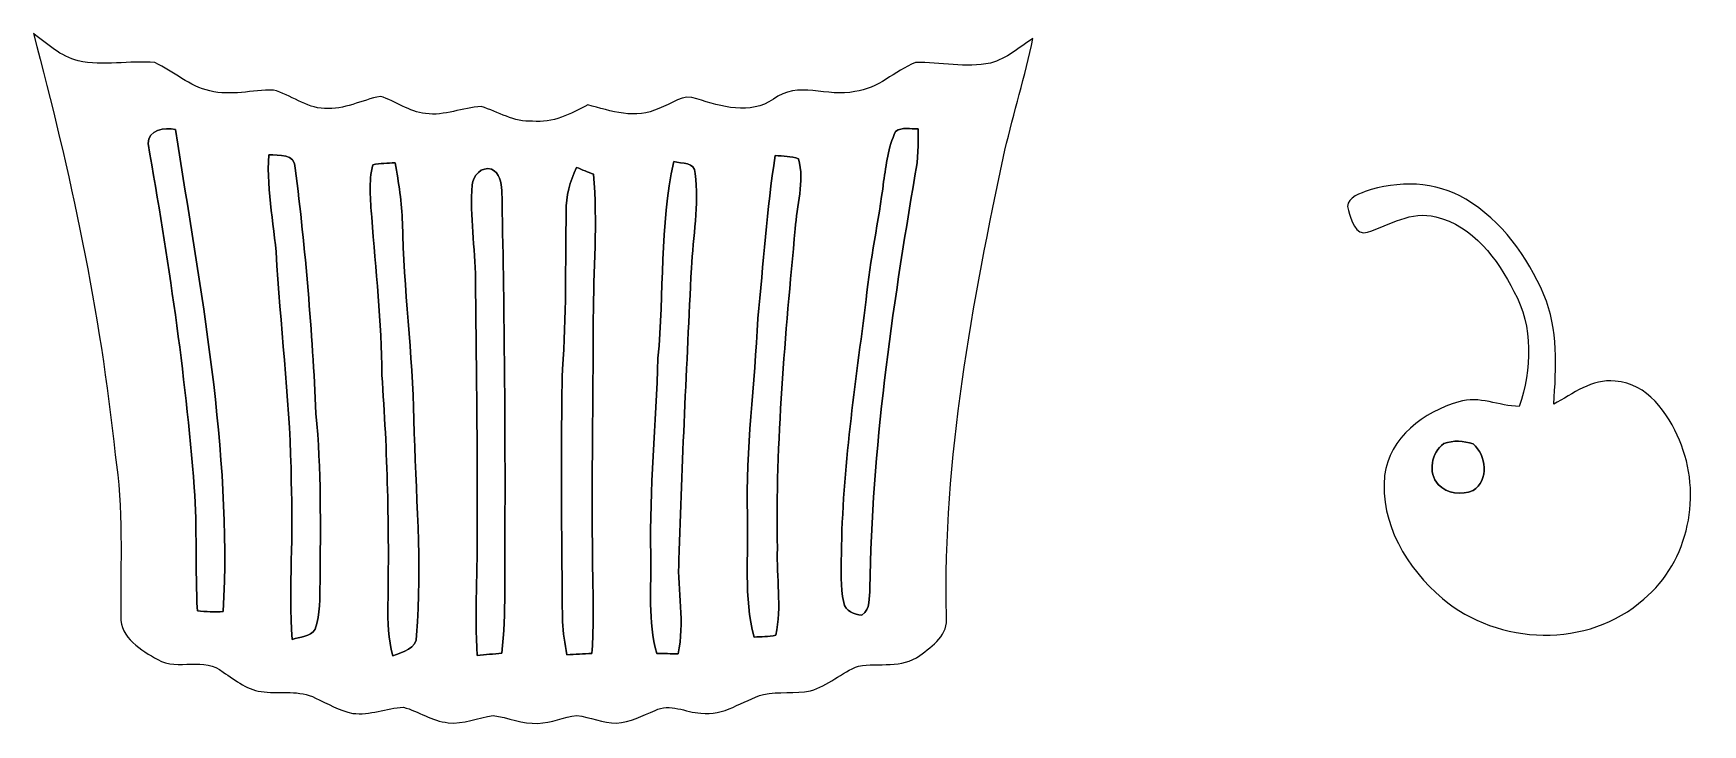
# Model space of a CAD drawing. Header units: centimetres. Extents: x -5.7 to 5.5, y -7.6 to 7.7.
# Drawn here: x -5.15 to 5.34, y -7.63 to -3.29 of the extents above; entities that cross this region are included whole.
import ezdxf

# ---------------------------------------------------------------- set-up
doc = ezdxf.new("R2010")
doc.units = ezdxf.units.CM
doc.header["$MEASUREMENT"] = 0
doc.layers.add('Camada 1', color=7, linetype='Continuous')

msp = doc.modelspace()

# ---------------------------------------------------------------- linework, layer by layer
at = {"layer": 'Camada 1', "color": 151}
for points, knots in [([(-5.14702, -3.28577), (-5.05919, -3.35138), (-4.97557, -3.43146), (-4.86621, -3.45863), (-4.86621, -3.45863), (-4.70712, -3.49425), (-4.54377, -3.45475), (-4.38326, -3.46991), (-4.38326, -3.46991), (-4.26578, -3.52495), (-4.16665, -3.61914), (-4.03718, -3.64771), (-4.03718, -3.64771), (-3.9056, -3.68017), (-3.77189, -3.64208), (-3.63889, -3.64208), (-3.63889, -3.64208), (-3.52882, -3.67135), (-3.43534, -3.75532), (-3.31716, -3.75742), (-3.31716, -3.75742), (-3.19439, -3.76802), (-3.08363, -3.70487), (-2.96579, -3.68194), (-2.96579, -3.68194), (-2.86914, -3.71228), (-2.78482, -3.77859), (-2.68216, -3.7906), (-2.68216, -3.7906), (-2.56258, -3.80646), (-2.44968, -3.75214), (-2.33186, -3.74543), (-2.33186, -3.74543), (-2.22603, -3.78071), (-2.12548, -3.84386), (-2.00942, -3.83857), (-2.00942, -3.83857), (-1.88382, -3.85092), (-1.76917, -3.79341), (-1.66193, -3.7352), (-1.66193, -3.7352), (-1.5187, -3.77506), (-1.35854, -3.82905), (-1.21532, -3.75778), (-1.21532, -3.75778), (-1.13805, -3.73238), (-1.06291, -3.66041), (-0.9772, -3.6971), (-0.9772, -3.6971), (-0.82303, -3.74721), (-0.64311, -3.79906), (-0.496, -3.70028), (-0.496, -3.70028), (-0.34466, -3.58069), (-0.15451, -3.69076), (0.01588, -3.65125), (0.01588, -3.65125), (0.16157, -3.63536), (0.26599, -3.52178), (0.39687, -3.46991), (0.39687, -3.46991), (0.55386, -3.46463), (0.71261, -3.50555), (0.86888, -3.4731), (0.86888, -3.4731), (0.96943, -3.44487), (1.04951, -3.37361), (1.13558, -3.31752), (1.13558, -3.31752), (1.08374, -3.55353), (1.01706, -3.78566), (0.95849, -4.0199), (0.95849, -4.0199), (0.75352, -4.98333), (0.56938, -5.96194), (0.5916, -6.95147), (0.5916, -6.95147), (0.60501, -7.06472), (0.50587, -7.13987), (0.42403, -7.19807), (0.42403, -7.19807), (0.31326, -7.2831), (0.16686, -7.24217), (0.03915, -7.26439), (0.03915, -7.26439), (-0.06738, -7.30532), (-0.15309, -7.38823), (-0.26282, -7.42032), (-0.26282, -7.42032), (-0.36089, -7.43866), (-0.46177, -7.42385), (-0.55915, -7.4429), (-0.55915, -7.4429), (-0.69003, -7.481), (-0.80856, -7.58225), (-0.95215, -7.56143), (-0.95215, -7.56143), (-1.04739, -7.55614), (-1.14687, -7.49618), (-1.23966, -7.54415), (-1.23966, -7.54415), (-1.31938, -7.57378), (-1.39593, -7.62), (-1.48271, -7.62316), (-1.48271, -7.62316), (-1.5681, -7.62175), (-1.64782, -7.58684), (-1.73143, -7.57519), (-1.73143, -7.57519), (-1.81397, -7.58577), (-1.89159, -7.62175), (-1.97555, -7.62494), (-1.97555, -7.62494), (-2.07291, -7.62987), (-2.16322, -7.58825), (-2.25812, -7.57519), (-2.25812, -7.57519), (-2.35303, -7.58754), (-2.44369, -7.63305), (-2.54105, -7.6207), (-2.54105, -7.6207), (-2.64159, -7.61083), (-2.72625, -7.54944), (-2.82151, -7.52333), (-2.82151, -7.52333), (-2.9284, -7.52968), (-3.03213, -7.57555), (-3.14006, -7.56214), (-3.14006, -7.56214), (-3.22403, -7.54591), (-3.29776, -7.50005), (-3.37467, -7.46583), (-3.37467, -7.46583), (-3.47451, -7.41327), (-3.59021, -7.44044), (-3.69746, -7.42631), (-3.69746, -7.42631), (-3.79659, -7.42138), (-3.8749, -7.354), (-3.95427, -7.3032), (-3.95427, -7.3032), (-4.07034, -7.2016), (-4.23757, -7.29721), (-4.36562, -7.22383), (-4.36562, -7.22383), (-4.46863, -7.16667), (-4.60128, -7.08625), (-4.59809, -6.95289), (-4.59809, -6.95289), (-4.59987, -6.61387), (-4.58045, -6.27238), (-4.63267, -5.93583), (-4.63267, -5.93583), (-4.72581, -5.03943), (-4.91525, -4.15571), (-5.14702, -3.28577)], [0, 0, 0, 0, 0.025, 0.025, 0.025, 0.025, 0.05, 0.05, 0.05, 0.05, 0.075, 0.075, 0.075, 0.075, 0.1, 0.1, 0.1, 0.1, 0.125, 0.125, 0.125, 0.125, 0.15, 0.15, 0.15, 0.15, 0.175, 0.175, 0.175, 0.175, 0.2, 0.2, 0.2, 0.2, 0.225, 0.225, 0.225, 0.225, 0.25, 0.25, 0.25, 0.25, 0.275, 0.275, 0.275, 0.275, 0.3, 0.3, 0.3, 0.3, 0.325, 0.325, 0.325, 0.325, 0.35, 0.35, 0.35, 0.35, 0.375, 0.375, 0.375, 0.375, 0.4, 0.4, 0.4, 0.4, 0.425, 0.425, 0.425, 0.425, 0.45, 0.45, 0.45, 0.45, 0.475, 0.475, 0.475, 0.475, 0.5, 0.5, 0.5, 0.5, 0.525, 0.525, 0.525, 0.525, 0.55, 0.55, 0.55, 0.55, 0.575, 0.575, 0.575, 0.575, 0.6, 0.6, 0.6, 0.6, 0.625, 0.625, 0.625, 0.625, 0.65, 0.65, 0.65, 0.65, 0.675, 0.675, 0.675, 0.675, 0.7, 0.7, 0.7, 0.7, 0.725, 0.725, 0.725, 0.725, 0.75, 0.75, 0.75, 0.75, 0.775, 0.775, 0.775, 0.775, 0.8, 0.8, 0.8, 0.8, 0.825, 0.825, 0.825, 0.825, 0.85, 0.85, 0.85, 0.85, 0.875, 0.875, 0.875, 0.875, 0.9, 0.9, 0.9, 0.9, 0.925, 0.925, 0.925, 0.925, 0.95, 0.95, 0.95, 0.95, 1, 1, 1, 1]), ([(-4.42595, -3.97898), (-4.42595, -3.97898), (-4.42595, -3.97898), (-4.42595, -3.97898), (-4.42595, -3.97898), (-4.30072, -4.69477), (-4.19099, -5.41548), (-4.13631, -6.14079), (-4.13631, -6.14079), (-4.11692, -6.39903), (-4.12996, -6.65868), (-4.11656, -6.91727), (-4.11656, -6.91727), (-4.06223, -6.92326), (-4.0079, -6.92467), (-3.95357, -6.92255), (-3.95357, -6.92255), (-3.8989, -5.90232), (-4.09928, -4.89267), (-4.25379, -3.88937), (-4.25379, -3.88937), (-4.32118, -3.87772), (-4.42841, -3.89042), (-4.42595, -3.97898)], [0, 0, 0, 0, 0.14285714, 0.14285714, 0.14285714, 0.14285714, 0.28571429, 0.28571429, 0.28571429, 0.28571429, 0.42857143, 0.42857143, 0.42857143, 0.42857143, 0.57142857, 0.57142857, 0.57142857, 0.57142857, 0.71428571, 0.71428571, 0.71428571, 0.71428571, 1, 1, 1, 1]), ([(0.27235, -3.90384), (0.27235, -3.90384), (0.27235, -3.90384), (0.27235, -3.90384), (0.27235, -3.90384), (0.22401, -4.00156), (0.21342, -4.11161), (0.19685, -4.21815), (0.19685, -4.21815), (0.16651, -4.46617), (0.10971, -4.71028), (0.08714, -4.95935), (0.08714, -4.95935), (0.01905, -5.49134), (-0.06139, -6.02368), (-0.06879, -6.56132), (-0.06879, -6.56132), (-0.06914, -6.66255), (-0.0762, -6.76592), (-0.05362, -6.86576), (-0.05362, -6.86576), (-0.04444, -6.91868), (0.01235, -6.9416), (0.06032, -6.94443), (0.06032, -6.94443), (0.11535, -6.90562), (0.10512, -6.83331), (0.11112, -6.77509), (0.11112, -6.77509), (0.12206, -5.8995), (0.24906, -5.03132), (0.39582, -4.16984), (0.39582, -4.16984), (0.4138, -4.07634), (0.41663, -3.9811), (0.4131, -3.8862), (0.4131, -3.8862), (0.36724, -3.89149), (0.31043, -3.86961), (0.27235, -3.90384)], [0, 0, 0, 0, 0.09090909, 0.09090909, 0.09090909, 0.09090909, 0.18181818, 0.18181818, 0.18181818, 0.18181818, 0.27272727, 0.27272727, 0.27272727, 0.27272727, 0.36363636, 0.36363636, 0.36363636, 0.36363636, 0.45454545, 0.45454545, 0.45454545, 0.45454545, 0.54545455, 0.54545455, 0.54545455, 0.54545455, 0.63636364, 0.63636364, 0.63636364, 0.63636364, 0.72727273, 0.72727273, 0.72727273, 0.72727273, 0.81818182, 0.81818182, 0.81818182, 0.81818182, 1, 1, 1, 1]), ([(-3.66747, -4.04953), (-3.66747, -4.04953), (-3.66747, -4.04953), (-3.66747, -4.04953), (-3.66747, -4.04953), (-3.6837, -4.28378), (-3.62654, -4.51414), (-3.61631, -4.74768), (-3.61631, -4.74768), (-3.58739, -5.19959), (-3.53024, -5.64973), (-3.52636, -6.10305), (-3.52636, -6.10305), (-3.51013, -6.43466), (-3.54365, -6.76663), (-3.52142, -7.09789), (-3.52142, -7.09789), (-3.47239, -7.07955), (-3.40571, -7.08306), (-3.37679, -7.03192), (-3.37679, -7.03192), (-3.34327, -6.93773), (-3.34856, -6.83577), (-3.34468, -6.7377), (-3.34468, -6.7377), (-3.34362, -6.38386), (-3.33657, -6.02896), (-3.37078, -5.67584), (-3.37078, -5.67584), (-3.39407, -5.16078), (-3.43675, -4.64572), (-3.50097, -4.13385), (-3.50097, -4.13385), (-3.50202, -4.04071), (-3.60291, -4.05411), (-3.66747, -4.04953)], [0, 0, 0, 0, 0.1, 0.1, 0.1, 0.1, 0.2, 0.2, 0.2, 0.2, 0.3, 0.3, 0.3, 0.3, 0.4, 0.4, 0.4, 0.4, 0.5, 0.5, 0.5, 0.5, 0.6, 0.6, 0.6, 0.6, 0.7, 0.7, 0.7, 0.7, 0.8, 0.8, 0.8, 0.8, 1, 1, 1, 1]), ([(-1.12253, -4.09222), (-1.12253, -4.09222), (-1.12253, -4.09222), (-1.12253, -4.09222), (-1.12253, -4.09222), (-1.21179, -4.49791), (-1.18251, -4.9163), (-1.22132, -5.32765), (-1.22132, -5.32765), (-1.23437, -5.73933), (-1.27423, -6.15032), (-1.26717, -6.56237), (-1.26717, -6.56237), (-1.26259, -6.7705), (-1.28517, -6.98287), (-1.22907, -7.18643), (-1.22907, -7.18643), (-1.18463, -7.18643), (-1.14017, -7.18679), (-1.09536, -7.18714), (-1.09536, -7.18714), (-1.05056, -6.99206), (-1.10031, -6.79309), (-1.09007, -6.59589), (-1.09007, -6.59589), (-1.07138, -5.98452), (-1.04069, -5.3735), (-1.01141, -4.7625), (-1.01141, -4.7625), (-1.00153, -4.56423), (-0.96026, -4.36491), (-0.98812, -4.16701), (-0.98812, -4.16701), (-0.98777, -4.09117), (-1.07138, -4.10669), (-1.12253, -4.09222)], [0, 0, 0, 0, 0.1, 0.1, 0.1, 0.1, 0.2, 0.2, 0.2, 0.2, 0.3, 0.3, 0.3, 0.3, 0.4, 0.4, 0.4, 0.4, 0.5, 0.5, 0.5, 0.5, 0.6, 0.6, 0.6, 0.6, 0.7, 0.7, 0.7, 0.7, 0.8, 0.8, 0.8, 0.8, 1, 1, 1, 1]), ([(-0.48401, -4.05411), (-0.48401, -4.05411), (-0.48401, -4.05411), (-0.48401, -4.05411), (-0.48401, -4.05411), (-0.53903, -4.39313), (-0.55774, -4.73674), (-0.59443, -5.07824), (-0.59443, -5.07824), (-0.61241, -5.49063), (-0.67027, -5.90125), (-0.65863, -6.31472), (-0.65863, -6.31472), (-0.65263, -6.57048), (-0.68297, -6.83119), (-0.6177, -7.08235), (-0.6177, -7.08235), (-0.57255, -7.07989), (-0.52634, -7.08096), (-0.48153, -7.07036), (-0.48153, -7.07036), (-0.44167, -6.89186), (-0.478, -6.70736), (-0.47096, -6.52638), (-0.47096, -6.52638), (-0.48436, -5.85399), (-0.42016, -5.18371), (-0.35913, -4.5152), (-0.35913, -4.5152), (-0.3496, -4.3695), (-0.2981, -4.21852), (-0.33796, -4.07458), (-0.33796, -4.07458), (-0.38488, -4.05729), (-0.43532, -4.05906), (-0.48401, -4.05411)], [0, 0, 0, 0, 0.1, 0.1, 0.1, 0.1, 0.2, 0.2, 0.2, 0.2, 0.3, 0.3, 0.3, 0.3, 0.4, 0.4, 0.4, 0.4, 0.5, 0.5, 0.5, 0.5, 0.6, 0.6, 0.6, 0.6, 0.7, 0.7, 0.7, 0.7, 0.8, 0.8, 0.8, 0.8, 1, 1, 1, 1]), ([(-3.01342, -4.11161), (-3.01342, -4.11161), (-3.01342, -4.11161), (-3.01342, -4.11161), (-3.01342, -4.11161), (-3.042, -4.21957), (-3.02789, -4.3321), (-3.02083, -4.44217), (-3.02083, -4.44217), (-2.99437, -4.77237), (-2.95909, -5.10258), (-2.95697, -5.43453), (-2.95697, -5.43453), (-2.92169, -5.91538), (-2.90971, -6.39726), (-2.91889, -6.87916), (-2.91889, -6.87916), (-2.92311, -6.98712), (-2.91324, -7.09541), (-2.8889, -7.20124), (-2.8889, -7.20124), (-2.82468, -7.17515), (-2.73649, -7.15856), (-2.73826, -7.07143), (-2.73826, -7.07143), (-2.70191, -6.62023), (-2.74567, -6.16654), (-2.75554, -5.715), (-2.75554, -5.715), (-2.76331, -5.30153), (-2.8201, -4.89126), (-2.82787, -4.47815), (-2.82787, -4.47815), (-2.83069, -4.35081), (-2.85043, -4.22485), (-2.87408, -4.09999), (-2.87408, -4.09999), (-2.92064, -4.10245), (-2.96721, -4.10386), (-3.01342, -4.11161)], [0, 0, 0, 0, 0.09090909, 0.09090909, 0.09090909, 0.09090909, 0.18181818, 0.18181818, 0.18181818, 0.18181818, 0.27272727, 0.27272727, 0.27272727, 0.27272727, 0.36363636, 0.36363636, 0.36363636, 0.36363636, 0.45454545, 0.45454545, 0.45454545, 0.45454545, 0.54545455, 0.54545455, 0.54545455, 0.54545455, 0.63636364, 0.63636364, 0.63636364, 0.63636364, 0.72727273, 0.72727273, 0.72727273, 0.72727273, 0.81818182, 0.81818182, 0.81818182, 0.81818182, 1, 1, 1, 1]), ([(-2.38831, -4.23862), (-2.38831, -4.23862), (-2.38831, -4.23862), (-2.38831, -4.23862), (-2.38831, -4.23862), (-2.40595, -4.43652), (-2.3696, -4.63444), (-2.36819, -4.83234), (-2.36819, -4.83234), (-2.36466, -5.34987), (-2.35444, -5.86739), (-2.35761, -6.38527), (-2.35761, -6.38527), (-2.35303, -6.65621), (-2.3763, -6.92714), (-2.35761, -7.19771), (-2.35761, -7.19771), (-2.30611, -7.19313), (-2.25424, -7.18819), (-2.20274, -7.18361), (-2.20274, -7.18361), (-2.17594, -6.92996), (-2.1851, -6.6749), (-2.18334, -6.42055), (-2.18334, -6.42055), (-2.18052, -5.70547), (-2.18792, -4.99004), (-2.2031, -4.27496), (-2.2031, -4.27496), (-2.20732, -4.22592), (-2.21684, -4.16102), (-2.26871, -4.13985), (-2.26871, -4.13985), (-2.32938, -4.12009), (-2.38619, -4.18041), (-2.38831, -4.23862)], [0, 0, 0, 0, 0.1, 0.1, 0.1, 0.1, 0.2, 0.2, 0.2, 0.2, 0.3, 0.3, 0.3, 0.3, 0.4, 0.4, 0.4, 0.4, 0.5, 0.5, 0.5, 0.5, 0.6, 0.6, 0.6, 0.6, 0.7, 0.7, 0.7, 0.7, 0.8, 0.8, 0.8, 0.8, 1, 1, 1, 1]), ([(-1.73284, -4.12891), (-1.73284, -4.12891), (-1.73284, -4.12891), (-1.73284, -4.12891), (-1.73284, -4.12891), (-1.77446, -4.21604), (-1.79987, -4.30988), (-1.79846, -4.40689), (-1.79846, -4.40689), (-1.80445, -4.73709), (-1.79563, -5.06764), (-1.82245, -5.39715), (-1.82245, -5.39715), (-1.83198, -5.92632), (-1.82703, -6.45583), (-1.82174, -6.98534), (-1.82174, -6.98534), (-1.81856, -7.0552), (-1.80622, -7.12399), (-1.79387, -7.19313), (-1.79387, -7.19313), (-1.7413, -7.19067), (-1.68909, -7.1875), (-1.63653, -7.18502), (-1.63653, -7.18502), (-1.62842, -7.05943), (-1.6263, -6.93384), (-1.62947, -6.80826), (-1.62947, -6.80826), (-1.64112, -6.23217), (-1.62984, -5.65608), (-1.62772, -5.08), (-1.62772, -5.08), (-1.62736, -4.77731), (-1.59948, -4.47392), (-1.6263, -4.17194), (-1.6263, -4.17194), (-1.66193, -4.15748), (-1.69757, -4.14338), (-1.73284, -4.12891)], [0, 0, 0, 0, 0.09090909, 0.09090909, 0.09090909, 0.09090909, 0.18181818, 0.18181818, 0.18181818, 0.18181818, 0.27272727, 0.27272727, 0.27272727, 0.27272727, 0.36363636, 0.36363636, 0.36363636, 0.36363636, 0.45454545, 0.45454545, 0.45454545, 0.45454545, 0.54545455, 0.54545455, 0.54545455, 0.54545455, 0.63636364, 0.63636364, 0.63636364, 0.63636364, 0.72727273, 0.72727273, 0.72727273, 0.72727273, 0.81818182, 0.81818182, 0.81818182, 0.81818182, 1, 1, 1, 1]), ([(3.22333, -4.27955), (3.42793, -4.21111), (3.66747, -4.21286), (3.85514, -4.32859), (3.85514, -4.32859), (4.08374, -4.46298), (4.24249, -4.69018), (4.34657, -4.92936), (4.34657, -4.92936), (4.43793, -5.14667), (4.42453, -5.38762), (4.40831, -5.61764), (4.40831, -5.61764), (4.52931, -5.55412), (4.64855, -5.45394), (4.7946, -5.4737), (4.7946, -5.4737), (4.99638, -5.48393), (5.12726, -5.67443), (5.19818, -5.84482), (5.19818, -5.84482), (5.34423, -6.18067), (5.25921, -6.60717), (4.97451, -6.84388), (4.97451, -6.84388), (4.62738, -7.15573), (4.05835, -7.13668), (3.70874, -6.83894), (3.70874, -6.83894), (3.48614, -6.65127), (3.31435, -6.36658), (3.34539, -6.06672), (3.34539, -6.06672), (3.37467, -5.82753), (3.59445, -5.66561), (3.81141, -5.60246), (3.81141, -5.60246), (3.93946, -5.56224), (4.06435, -5.63033), (4.19135, -5.63174), (4.19135, -5.63174), (4.26966, -5.39962), (4.28166, -5.12867), (4.15854, -4.9096), (4.15854, -4.9096), (4.05589, -4.70534), (3.90065, -4.49615), (3.66676, -4.43971), (3.66676, -4.43971), (3.51437, -4.39949), (3.37714, -4.49014), (3.23885, -4.53636), (3.23885, -4.53636), (3.16194, -4.56423), (3.13407, -4.45452), (3.11891, -4.39914), (3.11891, -4.39914), (3.09033, -4.33069), (3.17394, -4.29965), (3.22333, -4.27955)], [0, 0, 0, 0, 0.0625, 0.0625, 0.0625, 0.0625, 0.125, 0.125, 0.125, 0.125, 0.1875, 0.1875, 0.1875, 0.1875, 0.25, 0.25, 0.25, 0.25, 0.3125, 0.3125, 0.3125, 0.3125, 0.375, 0.375, 0.375, 0.375, 0.4375, 0.4375, 0.4375, 0.4375, 0.5, 0.5, 0.5, 0.5, 0.5625, 0.5625, 0.5625, 0.5625, 0.625, 0.625, 0.625, 0.625, 0.6875, 0.6875, 0.6875, 0.6875, 0.75, 0.75, 0.75, 0.75, 0.8125, 0.8125, 0.8125, 0.8125, 0.875, 0.875, 0.875, 0.875, 1, 1, 1, 1]), ([(3.71827, -5.86598), (3.71827, -5.86598), (3.71827, -5.86598), (3.71827, -5.86598), (3.71827, -5.86598), (3.63855, -5.91996), (3.61631, -6.04943), (3.68229, -6.12281), (3.68229, -6.12281), (3.73803, -6.18101), (3.82905, -6.1909), (3.90172, -6.16091), (3.90172, -6.16091), (4.00261, -6.09599), (3.98604, -5.93724), (3.90172, -5.86775), (3.90172, -5.86775), (3.84281, -5.84941), (3.77613, -5.842), (3.71827, -5.86598)], [0, 0, 0, 0, 0.16666667, 0.16666667, 0.16666667, 0.16666667, 0.33333333, 0.33333333, 0.33333333, 0.33333333, 0.5, 0.5, 0.5, 0.5, 0.66666667, 0.66666667, 0.66666667, 0.66666667, 1, 1, 1, 1])]:
    msp.add_open_spline(points, degree=3, knots=knots, dxfattribs=at)
at = {"layer": 'Camada 1', "color": 153}
for points, knots in [([(-4.42595, -3.97898), (-4.42841, -3.89042), (-4.32118, -3.87772), (-4.25379, -3.88937), (-4.25379, -3.88937), (-4.09928, -4.89267), (-3.8989, -5.90232), (-3.95357, -6.92255), (-3.95357, -6.92255), (-4.0079, -6.92467), (-4.06223, -6.92326), (-4.11656, -6.91727), (-4.11656, -6.91727), (-4.12996, -6.65868), (-4.11692, -6.39903), (-4.13631, -6.14079), (-4.13631, -6.14079), (-4.19099, -5.41548), (-4.30072, -4.69477), (-4.42595, -3.97898)], [0, 0, 0, 0, 0.16666667, 0.16666667, 0.16666667, 0.16666667, 0.33333333, 0.33333333, 0.33333333, 0.33333333, 0.5, 0.5, 0.5, 0.5, 0.66666667, 0.66666667, 0.66666667, 0.66666667, 1, 1, 1, 1]), ([(0.27235, -3.90384), (0.31043, -3.86961), (0.36724, -3.89149), (0.4131, -3.8862), (0.4131, -3.8862), (0.41663, -3.9811), (0.4138, -4.07634), (0.39582, -4.16984), (0.39582, -4.16984), (0.24906, -5.03132), (0.12206, -5.8995), (0.11112, -6.77509), (0.11112, -6.77509), (0.10512, -6.83331), (0.11535, -6.90562), (0.06032, -6.94443), (0.06032, -6.94443), (0.01235, -6.9416), (-0.04444, -6.91868), (-0.05362, -6.86576), (-0.05362, -6.86576), (-0.0762, -6.76592), (-0.06914, -6.66255), (-0.06879, -6.56132), (-0.06879, -6.56132), (-0.06139, -6.02368), (0.01905, -5.49134), (0.08714, -4.95935), (0.08714, -4.95935), (0.10971, -4.71028), (0.16651, -4.46617), (0.19685, -4.21815), (0.19685, -4.21815), (0.21342, -4.11161), (0.22401, -4.00156), (0.27235, -3.90384)], [0, 0, 0, 0, 0.1, 0.1, 0.1, 0.1, 0.2, 0.2, 0.2, 0.2, 0.3, 0.3, 0.3, 0.3, 0.4, 0.4, 0.4, 0.4, 0.5, 0.5, 0.5, 0.5, 0.6, 0.6, 0.6, 0.6, 0.7, 0.7, 0.7, 0.7, 0.8, 0.8, 0.8, 0.8, 1, 1, 1, 1]), ([(-3.66747, -4.04953), (-3.60291, -4.05411), (-3.50202, -4.04071), (-3.50097, -4.13385), (-3.50097, -4.13385), (-3.43675, -4.64572), (-3.39407, -5.16078), (-3.37078, -5.67584), (-3.37078, -5.67584), (-3.33657, -6.02896), (-3.34362, -6.38386), (-3.34468, -6.7377), (-3.34468, -6.7377), (-3.34856, -6.83577), (-3.34327, -6.93773), (-3.37679, -7.03192), (-3.37679, -7.03192), (-3.40571, -7.08306), (-3.47239, -7.07955), (-3.52142, -7.09789), (-3.52142, -7.09789), (-3.54365, -6.76663), (-3.51013, -6.43466), (-3.52636, -6.10305), (-3.52636, -6.10305), (-3.53024, -5.64973), (-3.58739, -5.19959), (-3.61631, -4.74768), (-3.61631, -4.74768), (-3.62654, -4.51414), (-3.6837, -4.28378), (-3.66747, -4.04953)], [0, 0, 0, 0, 0.11111111, 0.11111111, 0.11111111, 0.11111111, 0.22222222, 0.22222222, 0.22222222, 0.22222222, 0.33333333, 0.33333333, 0.33333333, 0.33333333, 0.44444444, 0.44444444, 0.44444444, 0.44444444, 0.55555556, 0.55555556, 0.55555556, 0.55555556, 0.66666667, 0.66666667, 0.66666667, 0.66666667, 0.77777778, 0.77777778, 0.77777778, 0.77777778, 1, 1, 1, 1]), ([(-1.12253, -4.09222), (-1.07138, -4.10669), (-0.98777, -4.09117), (-0.98812, -4.16701), (-0.98812, -4.16701), (-0.96026, -4.36491), (-1.00153, -4.56423), (-1.01141, -4.7625), (-1.01141, -4.7625), (-1.04069, -5.3735), (-1.07138, -5.98452), (-1.09007, -6.59589), (-1.09007, -6.59589), (-1.10031, -6.79309), (-1.05056, -6.99206), (-1.09536, -7.18714), (-1.09536, -7.18714), (-1.14017, -7.18679), (-1.18463, -7.18643), (-1.22907, -7.18643), (-1.22907, -7.18643), (-1.28517, -6.98287), (-1.26259, -6.7705), (-1.26717, -6.56237), (-1.26717, -6.56237), (-1.27423, -6.15032), (-1.23437, -5.73933), (-1.22132, -5.32765), (-1.22132, -5.32765), (-1.18251, -4.9163), (-1.21179, -4.49791), (-1.12253, -4.09222)], [0, 0, 0, 0, 0.11111111, 0.11111111, 0.11111111, 0.11111111, 0.22222222, 0.22222222, 0.22222222, 0.22222222, 0.33333333, 0.33333333, 0.33333333, 0.33333333, 0.44444444, 0.44444444, 0.44444444, 0.44444444, 0.55555556, 0.55555556, 0.55555556, 0.55555556, 0.66666667, 0.66666667, 0.66666667, 0.66666667, 0.77777778, 0.77777778, 0.77777778, 0.77777778, 1, 1, 1, 1]), ([(-0.48401, -4.05411), (-0.43532, -4.05906), (-0.38488, -4.05729), (-0.33796, -4.07458), (-0.33796, -4.07458), (-0.2981, -4.21852), (-0.3496, -4.3695), (-0.35913, -4.5152), (-0.35913, -4.5152), (-0.42016, -5.18371), (-0.48436, -5.85399), (-0.47096, -6.52638), (-0.47096, -6.52638), (-0.478, -6.70736), (-0.44167, -6.89186), (-0.48153, -7.07036), (-0.48153, -7.07036), (-0.52634, -7.08096), (-0.57255, -7.07989), (-0.6177, -7.08235), (-0.6177, -7.08235), (-0.68297, -6.83119), (-0.65263, -6.57048), (-0.65863, -6.31472), (-0.65863, -6.31472), (-0.67027, -5.90125), (-0.61241, -5.49063), (-0.59443, -5.07824), (-0.59443, -5.07824), (-0.55774, -4.73674), (-0.53903, -4.39313), (-0.48401, -4.05411)], [0, 0, 0, 0, 0.11111111, 0.11111111, 0.11111111, 0.11111111, 0.22222222, 0.22222222, 0.22222222, 0.22222222, 0.33333333, 0.33333333, 0.33333333, 0.33333333, 0.44444444, 0.44444444, 0.44444444, 0.44444444, 0.55555556, 0.55555556, 0.55555556, 0.55555556, 0.66666667, 0.66666667, 0.66666667, 0.66666667, 0.77777778, 0.77777778, 0.77777778, 0.77777778, 1, 1, 1, 1]), ([(-3.01342, -4.11161), (-2.96721, -4.10386), (-2.92064, -4.10245), (-2.87408, -4.09999), (-2.87408, -4.09999), (-2.85043, -4.22485), (-2.83069, -4.35081), (-2.82787, -4.47815), (-2.82787, -4.47815), (-2.8201, -4.89126), (-2.76331, -5.30153), (-2.75554, -5.715), (-2.75554, -5.715), (-2.74567, -6.16654), (-2.70191, -6.62023), (-2.73826, -7.07143), (-2.73826, -7.07143), (-2.73649, -7.15856), (-2.82468, -7.17515), (-2.8889, -7.20124), (-2.8889, -7.20124), (-2.91324, -7.09541), (-2.92311, -6.98712), (-2.91889, -6.87916), (-2.91889, -6.87916), (-2.90971, -6.39726), (-2.92169, -5.91538), (-2.95697, -5.43453), (-2.95697, -5.43453), (-2.95909, -5.10258), (-2.99437, -4.77237), (-3.02083, -4.44217), (-3.02083, -4.44217), (-3.02789, -4.3321), (-3.042, -4.21957), (-3.01342, -4.11161)], [0, 0, 0, 0, 0.1, 0.1, 0.1, 0.1, 0.2, 0.2, 0.2, 0.2, 0.3, 0.3, 0.3, 0.3, 0.4, 0.4, 0.4, 0.4, 0.5, 0.5, 0.5, 0.5, 0.6, 0.6, 0.6, 0.6, 0.7, 0.7, 0.7, 0.7, 0.8, 0.8, 0.8, 0.8, 1, 1, 1, 1]), ([(-2.38831, -4.23862), (-2.38619, -4.18041), (-2.32938, -4.12009), (-2.26871, -4.13985), (-2.26871, -4.13985), (-2.21684, -4.16102), (-2.20732, -4.22592), (-2.2031, -4.27496), (-2.2031, -4.27496), (-2.18792, -4.99004), (-2.18052, -5.70547), (-2.18334, -6.42055), (-2.18334, -6.42055), (-2.1851, -6.6749), (-2.17594, -6.92996), (-2.20274, -7.18361), (-2.20274, -7.18361), (-2.25424, -7.18819), (-2.30611, -7.19313), (-2.35761, -7.19771), (-2.35761, -7.19771), (-2.3763, -6.92714), (-2.35303, -6.65621), (-2.35761, -6.38527), (-2.35761, -6.38527), (-2.35444, -5.86739), (-2.36466, -5.34987), (-2.36819, -4.83234), (-2.36819, -4.83234), (-2.3696, -4.63444), (-2.40595, -4.43652), (-2.38831, -4.23862)], [0, 0, 0, 0, 0.11111111, 0.11111111, 0.11111111, 0.11111111, 0.22222222, 0.22222222, 0.22222222, 0.22222222, 0.33333333, 0.33333333, 0.33333333, 0.33333333, 0.44444444, 0.44444444, 0.44444444, 0.44444444, 0.55555556, 0.55555556, 0.55555556, 0.55555556, 0.66666667, 0.66666667, 0.66666667, 0.66666667, 0.77777778, 0.77777778, 0.77777778, 0.77777778, 1, 1, 1, 1]), ([(-1.73284, -4.12891), (-1.69757, -4.14338), (-1.66193, -4.15748), (-1.6263, -4.17194), (-1.6263, -4.17194), (-1.59948, -4.47392), (-1.62736, -4.77731), (-1.62772, -5.08), (-1.62772, -5.08), (-1.62984, -5.65608), (-1.64112, -6.23217), (-1.62947, -6.80826), (-1.62947, -6.80826), (-1.6263, -6.93384), (-1.62842, -7.05943), (-1.63653, -7.18502), (-1.63653, -7.18502), (-1.68909, -7.1875), (-1.7413, -7.19067), (-1.79387, -7.19313), (-1.79387, -7.19313), (-1.80622, -7.12399), (-1.81856, -7.0552), (-1.82174, -6.98534), (-1.82174, -6.98534), (-1.82703, -6.45583), (-1.83198, -5.92632), (-1.82245, -5.39715), (-1.82245, -5.39715), (-1.79563, -5.06764), (-1.80445, -4.73709), (-1.79846, -4.40689), (-1.79846, -4.40689), (-1.79987, -4.30988), (-1.77446, -4.21604), (-1.73284, -4.12891)], [0, 0, 0, 0, 0.1, 0.1, 0.1, 0.1, 0.2, 0.2, 0.2, 0.2, 0.3, 0.3, 0.3, 0.3, 0.4, 0.4, 0.4, 0.4, 0.5, 0.5, 0.5, 0.5, 0.6, 0.6, 0.6, 0.6, 0.7, 0.7, 0.7, 0.7, 0.8, 0.8, 0.8, 0.8, 1, 1, 1, 1]), ([(3.71827, -5.86598), (3.77613, -5.842), (3.84281, -5.84941), (3.90172, -5.86775), (3.90172, -5.86775), (3.98604, -5.93724), (4.00261, -6.09599), (3.90172, -6.16091), (3.90172, -6.16091), (3.82905, -6.1909), (3.73803, -6.18101), (3.68229, -6.12281), (3.68229, -6.12281), (3.61631, -6.04943), (3.63855, -5.91996), (3.71827, -5.86598)], [0, 0, 0, 0, 0.2, 0.2, 0.2, 0.2, 0.4, 0.4, 0.4, 0.4, 0.6, 0.6, 0.6, 0.6, 1, 1, 1, 1])]:
    msp.add_open_spline(points, degree=3, knots=knots, dxfattribs=at)

doc.saveas('drawing.dxf')
